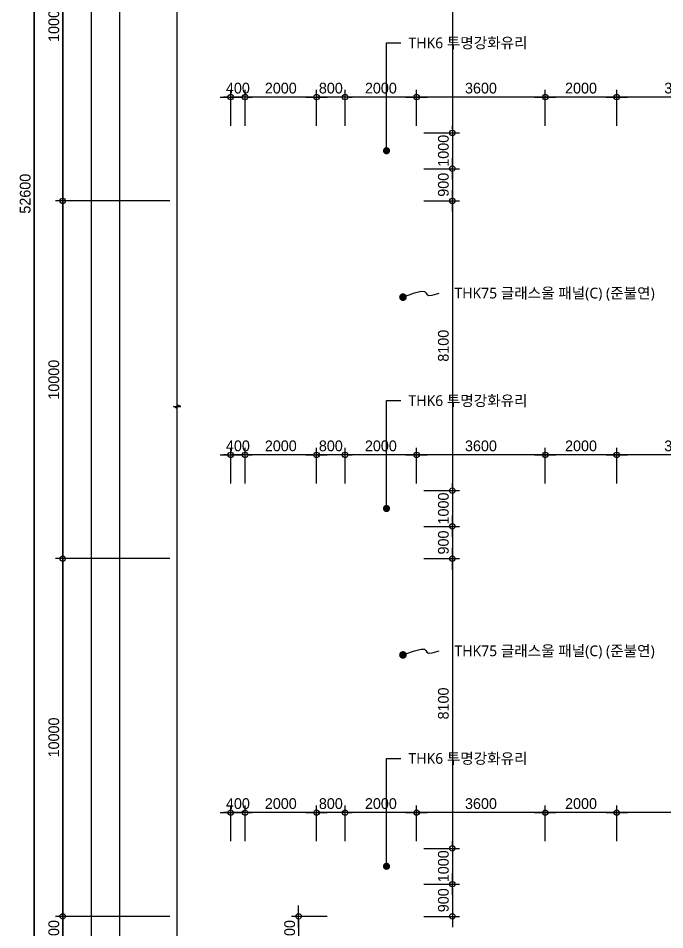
# Model space of a CAD drawing. Header units: millimetres. Extents: x 43197023 to 43466355, y 1341521 to 1420690.
# Drawn here: x 43280477 to 43298567, y 1370565 to 1396045 of the extents above; entities that cross this region are included whole.
import ezdxf
from ezdxf.enums import TextEntityAlignment as Align

# ---------------------------------------------------------------- set-up
doc = ezdxf.new("R2010")
doc.units = ezdxf.units.MM
doc.header["$LTSCALE"] = 1000
doc.header["$MEASUREMENT"] = 0
doc.header["$PDSIZE"] = -10
doc.layers.get('0').update_dxf_attribs({"linetype": 'CONTINUOUS'})
doc.layers.get('Defpoints').update_dxf_attribs({"color": 171, "linetype": 'CONTINUOUS'})
for name, color, linetype in [('LED', 7, 'CONTINUOUS'), ('NDIM', 7, 'CONTINUOUS'), ('SYM', 7, 'CONTINUOUS'), ('TEXT(MIN)', 7, 'CONTINUOUS')]:
    doc.layers.add(name, color=color, linetype=linetype)
doc.styles.add('CGS', font='cgse', dxfattribs={"bigfont": 'cgs'})
doc.styles.add('나눔바른고딕', font='NanumBarunGothic.ttf')
doc.dimstyles.new('NDIM 1200', dxfattribs={"dimscale": 500, "dimtxt": 3, "dimasz": 1, "dimexe": 2, "dimexo": 2, "dimgap": 1, "dimtad": 1, "dimdec": 0, "dimdsep": 46, "dimtxsty": 'CGS', "dimblk": 'DOT0', "dimcen": 1, "dimdle": 8, "dimclrd": 2, "dimclre": 2, "dimclrt": 2, "dimadec": 0, "dimazin": 0, "dimtfac": 1, "dimtdec": 0, "dimtix": 1, "dimtmove": 2, "dimatfit": 3, "dimldrblk": 'DOT0', "dimfxl": 1, "dimtolj": 1, "dimtzin": 0, "dimlwd": -1, "dimlwe": -1, "dimarcsym": 0})

# ---------------------------------------------------------------- blocks, each defined once
blk = doc.blocks.new('DOT0')
blk.add_line((-3, 0), (3, 0))
at = {"color": 6}
blk.add_circle((0, 0), 0.75, dxfattribs=at)
blk = doc.blocks.new('*D37')
at = {"layer": 'Defpoints', "color": 0, "ltscale": 0.4, "transparency": 16777216}
for p in [(43284923, 1380940), (43281723, 1370940), (43284923, 1370940)]:
    blk.add_point(p, dxfattribs=at)
at = {"layer": 'NDIM', "ltscale": 0.4, "transparency": 16777216}
for p, q in [((43284723, 1380940), (43281523, 1380940)), ((43281723, 1380840), (43281723, 1371040)), ((43284723, 1370940), (43281523, 1370940))]:
    blk.add_line(p, q, dxfattribs=at)
at = {"layer": 'NDIM', "ltscale": 0.4, "transparency": 16777216, "xscale": 100, "yscale": 100, "zscale": 100}
for p, rotation in [((43281723, 1380940), 90), ((43281723, 1370940), 270)]:
    blk.add_blockref('DOT0', p, dxfattribs=dict(at, rotation=rotation))
at = {"layer": 'NDIM', "ltscale": 0.4, "transparency": 16777216, "insert": (43281473, 1375940), "char_height": 300, "attachment_point": 5, "rotation": 90, "style": 'CGS'}
blk.add_mtext('\\A1;10000', dxfattribs=at)
blk = doc.blocks.new('*D38')
at = {"layer": 'Defpoints', "color": 0, "ltscale": 0.4, "transparency": 16777216}
for p in [(43284923, 1390940), (43281723, 1380940), (43284923, 1380940)]:
    blk.add_point(p, dxfattribs=at)
at = {"layer": 'NDIM', "ltscale": 0.4, "transparency": 16777216}
for p, q in [((43284723, 1390940), (43281523, 1390940)), ((43281723, 1390840), (43281723, 1381040)), ((43284723, 1380940), (43281523, 1380940))]:
    blk.add_line(p, q, dxfattribs=at)
at = {"layer": 'NDIM', "ltscale": 0.4, "transparency": 16777216, "xscale": 100, "yscale": 100, "zscale": 100}
for p, rotation in [((43281723, 1390940), 90), ((43281723, 1380940), 270)]:
    blk.add_blockref('DOT0', p, dxfattribs=dict(at, rotation=rotation))
at = {"layer": 'NDIM', "ltscale": 0.4, "transparency": 16777216, "insert": (43281473, 1385940), "char_height": 300, "attachment_point": 5, "rotation": 90, "style": 'CGS'}
blk.add_mtext('\\A1;10000', dxfattribs=at)
blk = doc.blocks.new('*D39')
at = {"layer": 'Defpoints', "color": 0, "ltscale": 0.4, "transparency": 16777216}
for p in [(43284923, 1400940), (43281723, 1390940), (43284923, 1390940)]:
    blk.add_point(p, dxfattribs=at)
at = {"layer": 'NDIM', "ltscale": 0.4, "transparency": 16777216}
for p, q in [((43284723, 1400940), (43281523, 1400940)), ((43281723, 1400840), (43281723, 1391040)), ((43284723, 1390940), (43281523, 1390940))]:
    blk.add_line(p, q, dxfattribs=at)
at = {"layer": 'NDIM', "ltscale": 0.4, "transparency": 16777216, "xscale": 100, "yscale": 100, "zscale": 100}
for p, rotation in [((43281723, 1400940), 90), ((43281723, 1390940), 270)]:
    blk.add_blockref('DOT0', p, dxfattribs=dict(at, rotation=rotation))
at = {"layer": 'NDIM', "ltscale": 0.4, "transparency": 16777216, "insert": (43281473, 1395940), "char_height": 300, "attachment_point": 5, "rotation": 90, "style": 'CGS'}
blk.add_mtext('\\A1;10000', dxfattribs=at)
blk = doc.blocks.new('*D41')
at = {"layer": 'Defpoints', "color": 0, "ltscale": 0.4, "transparency": 16777216}
for p in [(43284923, 1370940), (43281723, 1369840), (43284923, 1369840)]:
    blk.add_point(p, dxfattribs=at)
at = {"layer": 'NDIM', "ltscale": 0.4, "transparency": 16777216}
for p, q in [((43284723, 1370940), (43281523, 1370940)), ((43281723, 1370840), (43281723, 1369940)), ((43284723, 1369840), (43281523, 1369840))]:
    blk.add_line(p, q, dxfattribs=at)
at = {"layer": 'NDIM', "ltscale": 0.4, "transparency": 16777216, "xscale": 100, "yscale": 100, "zscale": 100}
for p, rotation in [((43281723, 1370940), 90), ((43281723, 1369840), 270)]:
    blk.add_blockref('DOT0', p, dxfattribs=dict(at, rotation=rotation))
at = {"layer": 'NDIM', "ltscale": 0.4, "transparency": 16777216, "insert": (43281473, 1370390), "char_height": 300, "attachment_point": 5, "rotation": 90, "style": 'CGS'}
blk.add_mtext('\\A1;1100', dxfattribs=at)
blk = doc.blocks.new('*D43')
at = {"layer": 'Defpoints', "color": 0, "ltscale": 0.4, "transparency": 16777216}
for p in [(43284923, 1412440), (43280923, 1369840), (43284923, 1369840)]:
    blk.add_point(p, dxfattribs=at)
at = {"layer": 'NDIM', "ltscale": 0.4, "transparency": 16777216}
for p, q in [((43284723, 1412440), (43280723, 1412440)), ((43280923, 1412340), (43280923, 1369940)), ((43284723, 1369840), (43280723, 1369840))]:
    blk.add_line(p, q, dxfattribs=at)
at = {"layer": 'NDIM', "ltscale": 0.4, "transparency": 16777216, "xscale": 100, "yscale": 100, "zscale": 100}
for p, rotation in [((43280923, 1412440), 90), ((43280923, 1369840), 270)]:
    blk.add_blockref('DOT0', p, dxfattribs=dict(at, rotation=rotation))
at = {"layer": 'NDIM', "ltscale": 0.4, "transparency": 16777216, "insert": (43280673, 1391140), "char_height": 300, "attachment_point": 5, "rotation": 90, "style": 'CGS'}
blk.add_mtext('\\A1;52600', dxfattribs=at)
blk = doc.blocks.new('*D111')
at = {"layer": 'Defpoints', "color": 0, "ltscale": 0.4, "transparency": 16777216}
for p in [(43291623, 1382840), (43291623, 1381840), (43292623, 1381840)]:
    blk.add_point(p, dxfattribs=at)
at = {"layer": 'NDIM', "ltscale": 0.4, "transparency": 16777216}
for p, q in [((43291823, 1382840), (43292823, 1382840)), ((43292623, 1382940), (43292623, 1383040)), ((43292623, 1382840), (43292623, 1381840)), ((43291823, 1381840), (43292823, 1381840)), ((43292623, 1381740), (43292623, 1381640))]:
    blk.add_line(p, q, dxfattribs=at)
at = {"layer": 'NDIM', "ltscale": 0.4, "transparency": 16777216, "xscale": 100, "yscale": 100, "zscale": 100}
for p, rotation in [((43292623, 1382840), 270), ((43292623, 1381840), 90)]:
    blk.add_blockref('DOT0', p, dxfattribs=dict(at, rotation=rotation))
at = {"layer": 'NDIM', "ltscale": 0.4, "transparency": 16777216, "insert": (43292373, 1382340), "char_height": 300, "attachment_point": 5, "rotation": 90, "style": 'CGS'}
blk.add_mtext('\\A1;1000', dxfattribs=at)
blk = doc.blocks.new('*D112')
at = {"layer": 'Defpoints', "color": 0, "ltscale": 0.4, "transparency": 16777216}
for p in [(43291623, 1381840), (43291623, 1380940), (43292623, 1380940)]:
    blk.add_point(p, dxfattribs=at)
at = {"layer": 'NDIM', "ltscale": 0.4, "transparency": 16777216}
for p, q in [((43291823, 1381840), (43292823, 1381840)), ((43292623, 1381740), (43292623, 1381040)), ((43291823, 1380940), (43292823, 1380940))]:
    blk.add_line(p, q, dxfattribs=at)
at = {"layer": 'NDIM', "ltscale": 0.4, "transparency": 16777216, "xscale": 100, "yscale": 100, "zscale": 100}
for p, rotation in [((43292623, 1381840), 90), ((43292623, 1380940), 270)]:
    blk.add_blockref('DOT0', p, dxfattribs=dict(at, rotation=rotation))
at = {"layer": 'NDIM', "ltscale": 0.4, "transparency": 16777216, "insert": (43292373, 1381390), "char_height": 300, "attachment_point": 5, "rotation": 90, "style": 'CGS'}
blk.add_mtext('\\A1;900', dxfattribs=at)
blk = doc.blocks.new('*D113')
at = {"layer": 'Defpoints', "color": 0, "ltscale": 0.4, "transparency": 16777216}
for p in [(43291623, 1390940), (43291623, 1382840), (43292623, 1382840)]:
    blk.add_point(p, dxfattribs=at)
at = {"layer": 'NDIM', "ltscale": 0.4, "transparency": 16777216}
for p, q in [((43291823, 1390940), (43292823, 1390940)), ((43292623, 1390840), (43292623, 1382940)), ((43291823, 1382840), (43292823, 1382840))]:
    blk.add_line(p, q, dxfattribs=at)
at = {"layer": 'NDIM', "ltscale": 0.4, "transparency": 16777216, "xscale": 100, "yscale": 100, "zscale": 100}
for p, rotation in [((43292623, 1390940), 90), ((43292623, 1382840), 270)]:
    blk.add_blockref('DOT0', p, dxfattribs=dict(at, rotation=rotation))
at = {"layer": 'NDIM', "ltscale": 0.4, "transparency": 16777216, "insert": (43292373, 1386890), "char_height": 300, "attachment_point": 5, "rotation": 90, "style": 'CGS'}
blk.add_mtext('\\A1;8100', dxfattribs=at)
blk = doc.blocks.new('*D114')
at = {"layer": 'Defpoints', "color": 0, "ltscale": 0.4, "transparency": 16777216}
for p in [(43291623, 1392840), (43291623, 1391840), (43292623, 1391840)]:
    blk.add_point(p, dxfattribs=at)
at = {"layer": 'NDIM', "ltscale": 0.4, "transparency": 16777216}
for p, q in [((43292623, 1392940), (43292623, 1393040)), ((43291823, 1392840), (43292823, 1392840)), ((43292623, 1392840), (43292623, 1391840)), ((43291823, 1391840), (43292823, 1391840)), ((43292623, 1391740), (43292623, 1391640))]:
    blk.add_line(p, q, dxfattribs=at)
at = {"layer": 'NDIM', "ltscale": 0.4, "transparency": 16777216, "xscale": 100, "yscale": 100, "zscale": 100}
for p, rotation in [((43292623, 1392840), 270), ((43292623, 1391840), 90)]:
    blk.add_blockref('DOT0', p, dxfattribs=dict(at, rotation=rotation))
at = {"layer": 'NDIM', "ltscale": 0.4, "transparency": 16777216, "insert": (43292373, 1392340), "char_height": 300, "attachment_point": 5, "rotation": 90, "style": 'CGS'}
blk.add_mtext('\\A1;1000', dxfattribs=at)
blk = doc.blocks.new('*D115')
at = {"layer": 'Defpoints', "color": 0, "ltscale": 0.4, "transparency": 16777216}
for p in [(43291623, 1391840), (43291623, 1390940), (43292623, 1390940)]:
    blk.add_point(p, dxfattribs=at)
at = {"layer": 'NDIM', "ltscale": 0.4, "transparency": 16777216}
for p, q in [((43291823, 1391840), (43292823, 1391840)), ((43292623, 1391740), (43292623, 1391040)), ((43291823, 1390940), (43292823, 1390940))]:
    blk.add_line(p, q, dxfattribs=at)
at = {"layer": 'NDIM', "ltscale": 0.4, "transparency": 16777216, "xscale": 100, "yscale": 100, "zscale": 100}
for p, rotation in [((43292623, 1391840), 90), ((43292623, 1390940), 270)]:
    blk.add_blockref('DOT0', p, dxfattribs=dict(at, rotation=rotation))
at = {"layer": 'NDIM', "ltscale": 0.4, "transparency": 16777216, "insert": (43292373, 1391390), "char_height": 300, "attachment_point": 5, "rotation": 90, "style": 'CGS'}
blk.add_mtext('\\A1;900', dxfattribs=at)
blk = doc.blocks.new('*D116')
at = {"layer": 'Defpoints', "color": 0, "ltscale": 0.4, "transparency": 16777216}
for p in [(43291623, 1400940), (43291623, 1392840), (43292623, 1392840)]:
    blk.add_point(p, dxfattribs=at)
at = {"layer": 'NDIM', "ltscale": 0.4, "transparency": 16777216}
for p, q in [((43291823, 1400940), (43292823, 1400940)), ((43292623, 1400840), (43292623, 1392940)), ((43291823, 1392840), (43292823, 1392840))]:
    blk.add_line(p, q, dxfattribs=at)
at = {"layer": 'NDIM', "ltscale": 0.4, "transparency": 16777216, "xscale": 100, "yscale": 100, "zscale": 100}
for p, rotation in [((43292623, 1400940), 90), ((43292623, 1392840), 270)]:
    blk.add_blockref('DOT0', p, dxfattribs=dict(at, rotation=rotation))
at = {"layer": 'NDIM', "ltscale": 0.4, "transparency": 16777216, "insert": (43292373, 1396890), "char_height": 300, "attachment_point": 5, "rotation": 90, "style": 'CGS'}
blk.add_mtext('\\A1;8100', dxfattribs=at)
blk = doc.blocks.new('*D127')
at = {"layer": 'Defpoints', "color": 0, "ltscale": 0.4, "transparency": 16777216}
for p in [(43291623, 1372840), (43291623, 1371840), (43292623, 1371840)]:
    blk.add_point(p, dxfattribs=at)
at = {"layer": 'NDIM', "ltscale": 0.4, "transparency": 16777216}
for p, q in [((43292623, 1372940), (43292623, 1373040)), ((43291823, 1372840), (43292823, 1372840)), ((43292623, 1372840), (43292623, 1371840)), ((43291823, 1371840), (43292823, 1371840)), ((43292623, 1371740), (43292623, 1371640))]:
    blk.add_line(p, q, dxfattribs=at)
at = {"layer": 'NDIM', "ltscale": 0.4, "transparency": 16777216, "xscale": 100, "yscale": 100, "zscale": 100}
for p, rotation in [((43292623, 1372840), 270), ((43292623, 1371840), 90)]:
    blk.add_blockref('DOT0', p, dxfattribs=dict(at, rotation=rotation))
at = {"layer": 'NDIM', "ltscale": 0.4, "transparency": 16777216, "insert": (43292373, 1372340), "char_height": 300, "attachment_point": 5, "rotation": 90, "style": 'CGS'}
blk.add_mtext('\\A1;1000', dxfattribs=at)
blk = doc.blocks.new('*D128')
at = {"layer": 'Defpoints', "color": 0, "ltscale": 0.4, "transparency": 16777216}
for p in [(43291623, 1371840), (43291623, 1370940), (43292623, 1370940)]:
    blk.add_point(p, dxfattribs=at)
at = {"layer": 'NDIM', "ltscale": 0.4, "transparency": 16777216}
for p, q in [((43291823, 1371840), (43292823, 1371840)), ((43292623, 1371740), (43292623, 1371040)), ((43291823, 1370940), (43292823, 1370940))]:
    blk.add_line(p, q, dxfattribs=at)
at = {"layer": 'NDIM', "ltscale": 0.4, "transparency": 16777216, "xscale": 100, "yscale": 100, "zscale": 100}
for p, rotation in [((43292623, 1371840), 90), ((43292623, 1370940), 270)]:
    blk.add_blockref('DOT0', p, dxfattribs=dict(at, rotation=rotation))
at = {"layer": 'NDIM', "ltscale": 0.4, "transparency": 16777216, "insert": (43292373, 1371390), "char_height": 300, "attachment_point": 5, "rotation": 90, "style": 'CGS'}
blk.add_mtext('\\A1;900', dxfattribs=at)
blk = doc.blocks.new('*D129')
at = {"layer": 'Defpoints', "color": 0, "ltscale": 0.4, "transparency": 16777216}
for p in [(43291623, 1380940), (43291623, 1372840), (43292623, 1372840)]:
    blk.add_point(p, dxfattribs=at)
at = {"layer": 'NDIM', "ltscale": 0.4, "transparency": 16777216}
for p, q in [((43291823, 1380940), (43292823, 1380940)), ((43292623, 1380840), (43292623, 1372940)), ((43291823, 1372840), (43292823, 1372840))]:
    blk.add_line(p, q, dxfattribs=at)
at = {"layer": 'NDIM', "ltscale": 0.4, "transparency": 16777216, "xscale": 100, "yscale": 100, "zscale": 100}
for p, rotation in [((43292623, 1380940), 90), ((43292623, 1372840), 270)]:
    blk.add_blockref('DOT0', p, dxfattribs=dict(at, rotation=rotation))
at = {"layer": 'NDIM', "ltscale": 0.4, "transparency": 16777216, "insert": (43292373, 1376890), "char_height": 300, "attachment_point": 5, "rotation": 90, "style": 'CGS'}
blk.add_mtext('\\A1;8100', dxfattribs=at)
blk = doc.blocks.new('*D130')
at = {"layer": 'Defpoints', "color": 0, "ltscale": 0.4, "transparency": 16777216}
for p in [(43289323, 1370940), (43288323, 1369840), (43289323, 1369840)]:
    blk.add_point(p, dxfattribs=at)
at = {"layer": 'NDIM', "ltscale": 0.4, "transparency": 16777216}
for p, q in [((43289123, 1370940), (43288123, 1370940)), ((43288323, 1370840), (43288323, 1369940)), ((43289123, 1369840), (43288123, 1369840))]:
    blk.add_line(p, q, dxfattribs=at)
at = {"layer": 'NDIM', "ltscale": 0.4, "transparency": 16777216, "xscale": 100, "yscale": 100, "zscale": 100}
for p, rotation in [((43288323, 1370940), 90), ((43288323, 1369840), 270)]:
    blk.add_blockref('DOT0', p, dxfattribs=dict(at, rotation=rotation))
at = {"layer": 'NDIM', "ltscale": 0.4, "transparency": 16777216, "insert": (43288073, 1370390), "char_height": 300, "attachment_point": 5, "rotation": 90, "style": 'CGS'}
blk.add_mtext('\\A1;1100', dxfattribs=at)
blk = doc.blocks.new('*D131')
at = {"layer": 'Defpoints', "color": 0, "ltscale": 0.4, "transparency": 16777216}
for p in [(43286423, 1383840), (43286423, 1382840), (43286823, 1382840)]:
    blk.add_point(p, dxfattribs=at)
at = {"layer": 'NDIM', "ltscale": 0.4, "transparency": 16777216}
for p, q in [((43286323, 1383840), (43286223, 1383840)), ((43286423, 1383040), (43286423, 1384040)), ((43286823, 1383840), (43286423, 1383840)), ((43286823, 1383040), (43286823, 1384040)), ((43286923, 1383840), (43287023, 1383840))]:
    blk.add_line(p, q, dxfattribs=at)
at = {"layer": 'NDIM', "ltscale": 0.4, "transparency": 16777216, "xscale": 100, "yscale": 100, "zscale": 100}
blk.add_blockref('DOT0', (43286423, 1383840), dxfattribs=at)
at = {"layer": 'NDIM', "ltscale": 0.4, "transparency": 16777216, "xscale": 100, "yscale": 100, "zscale": 100, "rotation": 180}
blk.add_blockref('DOT0', (43286823, 1383840), dxfattribs=at)
at = {"layer": 'NDIM', "ltscale": 0.4, "transparency": 16777216, "insert": (43286623, 1384090), "char_height": 300, "attachment_point": 5, "style": 'CGS'}
blk.add_mtext('\\A1;400', dxfattribs=at)
blk = doc.blocks.new('*D132')
at = {"layer": 'Defpoints', "color": 0, "ltscale": 0.4, "transparency": 16777216}
for p in [(43289623, 1383840), (43289623, 1382840), (43291623, 1382840)]:
    blk.add_point(p, dxfattribs=at)
at = {"layer": 'NDIM', "ltscale": 0.4, "transparency": 16777216}
for p, q in [((43289623, 1383040), (43289623, 1384040)), ((43291523, 1383840), (43289723, 1383840)), ((43291623, 1383040), (43291623, 1384040))]:
    blk.add_line(p, q, dxfattribs=at)
at = {"layer": 'NDIM', "ltscale": 0.4, "transparency": 16777216, "xscale": 100, "yscale": 100, "zscale": 100, "rotation": 180}
blk.add_blockref('DOT0', (43289623, 1383840), dxfattribs=at)
at = {"layer": 'NDIM', "ltscale": 0.4, "transparency": 16777216, "xscale": 100, "yscale": 100, "zscale": 100}
blk.add_blockref('DOT0', (43291623, 1383840), dxfattribs=at)
at = {"layer": 'NDIM', "ltscale": 0.4, "transparency": 16777216, "insert": (43290623, 1384090), "char_height": 300, "attachment_point": 5, "style": 'CGS'}
blk.add_mtext('\\A1;2000', dxfattribs=at)
blk = doc.blocks.new('*D133')
at = {"layer": 'Defpoints', "color": 0, "ltscale": 0.4, "transparency": 16777216}
for p in [(43291623, 1383840), (43291623, 1382840), (43295223, 1382840)]:
    blk.add_point(p, dxfattribs=at)
at = {"layer": 'NDIM', "ltscale": 0.4, "transparency": 16777216}
for p, q in [((43291623, 1383040), (43291623, 1384040)), ((43295123, 1383840), (43291723, 1383840)), ((43295223, 1383040), (43295223, 1384040))]:
    blk.add_line(p, q, dxfattribs=at)
at = {"layer": 'NDIM', "ltscale": 0.4, "transparency": 16777216, "xscale": 100, "yscale": 100, "zscale": 100, "rotation": 180}
blk.add_blockref('DOT0', (43291623, 1383840), dxfattribs=at)
at = {"layer": 'NDIM', "ltscale": 0.4, "transparency": 16777216, "xscale": 100, "yscale": 100, "zscale": 100}
blk.add_blockref('DOT0', (43295223, 1383840), dxfattribs=at)
at = {"layer": 'NDIM', "ltscale": 0.4, "transparency": 16777216, "insert": (43293423, 1384090), "char_height": 300, "attachment_point": 5, "style": 'CGS'}
blk.add_mtext('\\A1;3600', dxfattribs=at)
blk = doc.blocks.new('*D134')
at = {"layer": 'Defpoints', "color": 0, "ltscale": 0.4, "transparency": 16777216}
for p in [(43295223, 1383840), (43295223, 1382840), (43297223, 1382840)]:
    blk.add_point(p, dxfattribs=at)
at = {"layer": 'NDIM', "ltscale": 0.4, "transparency": 16777216}
for p, q in [((43295223, 1383040), (43295223, 1384040)), ((43297123, 1383840), (43295323, 1383840)), ((43297223, 1383040), (43297223, 1384040))]:
    blk.add_line(p, q, dxfattribs=at)
at = {"layer": 'NDIM', "ltscale": 0.4, "transparency": 16777216, "xscale": 100, "yscale": 100, "zscale": 100, "rotation": 180}
blk.add_blockref('DOT0', (43295223, 1383840), dxfattribs=at)
at = {"layer": 'NDIM', "ltscale": 0.4, "transparency": 16777216, "xscale": 100, "yscale": 100, "zscale": 100}
blk.add_blockref('DOT0', (43297223, 1383840), dxfattribs=at)
at = {"layer": 'NDIM', "ltscale": 0.4, "transparency": 16777216, "insert": (43296223, 1384090), "char_height": 300, "attachment_point": 5, "style": 'CGS'}
blk.add_mtext('\\A1;2000', dxfattribs=at)
blk = doc.blocks.new('*D135')
at = {"layer": 'Defpoints', "color": 0, "ltscale": 0.4, "transparency": 16777216}
for p in [(43297223, 1383840), (43297223, 1382840), (43300773, 1382840)]:
    blk.add_point(p, dxfattribs=at)
at = {"layer": 'NDIM', "ltscale": 0.4, "transparency": 16777216}
for p, q in [((43297223, 1383040), (43297223, 1384040)), ((43300673, 1383840), (43297323, 1383840)), ((43300773, 1383040), (43300773, 1384040))]:
    blk.add_line(p, q, dxfattribs=at)
at = {"layer": 'NDIM', "ltscale": 0.4, "transparency": 16777216, "xscale": 100, "yscale": 100, "zscale": 100, "rotation": 180}
blk.add_blockref('DOT0', (43297223, 1383840), dxfattribs=at)
at = {"layer": 'NDIM', "ltscale": 0.4, "transparency": 16777216, "xscale": 100, "yscale": 100, "zscale": 100}
blk.add_blockref('DOT0', (43300773, 1383840), dxfattribs=at)
at = {"layer": 'NDIM', "ltscale": 0.4, "transparency": 16777216, "insert": (43298998, 1384090), "char_height": 300, "attachment_point": 5, "style": 'CGS'}
blk.add_mtext('\\A1;3550', dxfattribs=at)
blk = doc.blocks.new('*D138')
at = {"layer": 'Defpoints', "color": 0, "ltscale": 0.4, "transparency": 16777216}
for p in [(43286823, 1383840), (43286823, 1382840), (43288823, 1382840)]:
    blk.add_point(p, dxfattribs=at)
at = {"layer": 'NDIM', "ltscale": 0.4, "transparency": 16777216}
for p, q in [((43286823, 1383040), (43286823, 1384040)), ((43288723, 1383840), (43286923, 1383840)), ((43288823, 1383040), (43288823, 1384040))]:
    blk.add_line(p, q, dxfattribs=at)
at = {"layer": 'NDIM', "ltscale": 0.4, "transparency": 16777216, "xscale": 100, "yscale": 100, "zscale": 100, "rotation": 180}
blk.add_blockref('DOT0', (43286823, 1383840), dxfattribs=at)
at = {"layer": 'NDIM', "ltscale": 0.4, "transparency": 16777216, "xscale": 100, "yscale": 100, "zscale": 100}
blk.add_blockref('DOT0', (43288823, 1383840), dxfattribs=at)
at = {"layer": 'NDIM', "ltscale": 0.4, "transparency": 16777216, "insert": (43287823, 1384090), "char_height": 300, "attachment_point": 5, "style": 'CGS'}
blk.add_mtext('\\A1;2000', dxfattribs=at)
blk = doc.blocks.new('*D139')
at = {"layer": 'Defpoints', "color": 0, "ltscale": 0.4, "transparency": 16777216}
for p in [(43288823, 1383840), (43288823, 1382840), (43289623, 1382840)]:
    blk.add_point(p, dxfattribs=at)
at = {"layer": 'NDIM', "ltscale": 0.4, "transparency": 16777216}
for p, q in [((43288723, 1383840), (43288623, 1383840)), ((43288823, 1383040), (43288823, 1384040)), ((43289623, 1383840), (43288823, 1383840)), ((43289623, 1383040), (43289623, 1384040)), ((43289723, 1383840), (43289823, 1383840))]:
    blk.add_line(p, q, dxfattribs=at)
at = {"layer": 'NDIM', "ltscale": 0.4, "transparency": 16777216, "xscale": 100, "yscale": 100, "zscale": 100}
blk.add_blockref('DOT0', (43288823, 1383840), dxfattribs=at)
at = {"layer": 'NDIM', "ltscale": 0.4, "transparency": 16777216, "xscale": 100, "yscale": 100, "zscale": 100, "rotation": 180}
blk.add_blockref('DOT0', (43289623, 1383840), dxfattribs=at)
at = {"layer": 'NDIM', "ltscale": 0.4, "transparency": 16777216, "insert": (43289223, 1384090), "char_height": 300, "attachment_point": 5, "style": 'CGS'}
blk.add_mtext('\\A1;800', dxfattribs=at)
blk = doc.blocks.new('*D140')
at = {"layer": 'Defpoints', "color": 0, "ltscale": 0.4, "transparency": 16777216}
for p in [(43286423, 1373840), (43286423, 1372840), (43286823, 1372840)]:
    blk.add_point(p, dxfattribs=at)
at = {"layer": 'NDIM', "ltscale": 0.4, "transparency": 16777216}
for p, q in [((43286423, 1373040), (43286423, 1374040)), ((43286823, 1373040), (43286823, 1374040)), ((43286323, 1373840), (43286223, 1373840)), ((43286823, 1373840), (43286423, 1373840)), ((43286923, 1373840), (43287023, 1373840))]:
    blk.add_line(p, q, dxfattribs=at)
at = {"layer": 'NDIM', "ltscale": 0.4, "transparency": 16777216, "xscale": 100, "yscale": 100, "zscale": 100}
blk.add_blockref('DOT0', (43286423, 1373840), dxfattribs=at)
at = {"layer": 'NDIM', "ltscale": 0.4, "transparency": 16777216, "xscale": 100, "yscale": 100, "zscale": 100, "rotation": 180}
blk.add_blockref('DOT0', (43286823, 1373840), dxfattribs=at)
at = {"layer": 'NDIM', "ltscale": 0.4, "transparency": 16777216, "insert": (43286623, 1374090), "char_height": 300, "attachment_point": 5, "style": 'CGS'}
blk.add_mtext('\\A1;400', dxfattribs=at)
blk = doc.blocks.new('*D141')
at = {"layer": 'Defpoints', "color": 0, "ltscale": 0.4, "transparency": 16777216}
for p in [(43289623, 1373840), (43289623, 1372840), (43291623, 1372840)]:
    blk.add_point(p, dxfattribs=at)
at = {"layer": 'NDIM', "ltscale": 0.4, "transparency": 16777216}
for p, q in [((43289623, 1373040), (43289623, 1374040)), ((43291623, 1373040), (43291623, 1374040)), ((43291523, 1373840), (43289723, 1373840))]:
    blk.add_line(p, q, dxfattribs=at)
at = {"layer": 'NDIM', "ltscale": 0.4, "transparency": 16777216, "xscale": 100, "yscale": 100, "zscale": 100, "rotation": 180}
blk.add_blockref('DOT0', (43289623, 1373840), dxfattribs=at)
at = {"layer": 'NDIM', "ltscale": 0.4, "transparency": 16777216, "xscale": 100, "yscale": 100, "zscale": 100}
blk.add_blockref('DOT0', (43291623, 1373840), dxfattribs=at)
at = {"layer": 'NDIM', "ltscale": 0.4, "transparency": 16777216, "insert": (43290623, 1374090), "char_height": 300, "attachment_point": 5, "style": 'CGS'}
blk.add_mtext('\\A1;2000', dxfattribs=at)
blk = doc.blocks.new('*D142')
at = {"layer": 'Defpoints', "color": 0, "ltscale": 0.4, "transparency": 16777216}
for p in [(43291623, 1373840), (43291623, 1372840), (43295223, 1372840)]:
    blk.add_point(p, dxfattribs=at)
at = {"layer": 'NDIM', "ltscale": 0.4, "transparency": 16777216}
for p, q in [((43291623, 1373040), (43291623, 1374040)), ((43295223, 1373040), (43295223, 1374040)), ((43295123, 1373840), (43291723, 1373840))]:
    blk.add_line(p, q, dxfattribs=at)
at = {"layer": 'NDIM', "ltscale": 0.4, "transparency": 16777216, "xscale": 100, "yscale": 100, "zscale": 100, "rotation": 180}
blk.add_blockref('DOT0', (43291623, 1373840), dxfattribs=at)
at = {"layer": 'NDIM', "ltscale": 0.4, "transparency": 16777216, "xscale": 100, "yscale": 100, "zscale": 100}
blk.add_blockref('DOT0', (43295223, 1373840), dxfattribs=at)
at = {"layer": 'NDIM', "ltscale": 0.4, "transparency": 16777216, "insert": (43293423, 1374090), "char_height": 300, "attachment_point": 5, "style": 'CGS'}
blk.add_mtext('\\A1;3600', dxfattribs=at)
blk = doc.blocks.new('*D143')
at = {"layer": 'Defpoints', "color": 0, "ltscale": 0.4, "transparency": 16777216}
for p in [(43295223, 1373840), (43295223, 1372840), (43297223, 1372840)]:
    blk.add_point(p, dxfattribs=at)
at = {"layer": 'NDIM', "ltscale": 0.4, "transparency": 16777216}
for p, q in [((43295223, 1373040), (43295223, 1374040)), ((43297223, 1373040), (43297223, 1374040)), ((43297123, 1373840), (43295323, 1373840))]:
    blk.add_line(p, q, dxfattribs=at)
at = {"layer": 'NDIM', "ltscale": 0.4, "transparency": 16777216, "xscale": 100, "yscale": 100, "zscale": 100, "rotation": 180}
blk.add_blockref('DOT0', (43295223, 1373840), dxfattribs=at)
at = {"layer": 'NDIM', "ltscale": 0.4, "transparency": 16777216, "xscale": 100, "yscale": 100, "zscale": 100}
blk.add_blockref('DOT0', (43297223, 1373840), dxfattribs=at)
at = {"layer": 'NDIM', "ltscale": 0.4, "transparency": 16777216, "insert": (43296223, 1374090), "char_height": 300, "attachment_point": 5, "style": 'CGS'}
blk.add_mtext('\\A1;2000', dxfattribs=at)
blk = doc.blocks.new('*D144')
at = {"layer": 'Defpoints', "color": 0, "ltscale": 0.4, "transparency": 16777216}
for p in [(43297223, 1373840), (43297223, 1372840), (43302923, 1372840)]:
    blk.add_point(p, dxfattribs=at)
at = {"layer": 'NDIM', "ltscale": 0.4, "transparency": 16777216}
for p, q in [((43297223, 1373040), (43297223, 1374040)), ((43302923, 1373040), (43302923, 1374040)), ((43302823, 1373840), (43297323, 1373840))]:
    blk.add_line(p, q, dxfattribs=at)
at = {"layer": 'NDIM', "ltscale": 0.4, "transparency": 16777216, "xscale": 100, "yscale": 100, "zscale": 100, "rotation": 180}
blk.add_blockref('DOT0', (43297223, 1373840), dxfattribs=at)
at = {"layer": 'NDIM', "ltscale": 0.4, "transparency": 16777216, "xscale": 100, "yscale": 100, "zscale": 100}
blk.add_blockref('DOT0', (43302923, 1373840), dxfattribs=at)
at = {"layer": 'NDIM', "ltscale": 0.4, "transparency": 16777216, "insert": (43300073, 1374090), "char_height": 300, "attachment_point": 5, "style": 'CGS'}
blk.add_mtext('\\A1;5700', dxfattribs=at)
blk = doc.blocks.new('*D145')
at = {"layer": 'Defpoints', "color": 0, "ltscale": 0.4, "transparency": 16777216}
for p in [(43286823, 1373840), (43286823, 1372840), (43288823, 1372840)]:
    blk.add_point(p, dxfattribs=at)
at = {"layer": 'NDIM', "ltscale": 0.4, "transparency": 16777216}
for p, q in [((43286823, 1373040), (43286823, 1374040)), ((43288823, 1373040), (43288823, 1374040)), ((43288723, 1373840), (43286923, 1373840))]:
    blk.add_line(p, q, dxfattribs=at)
at = {"layer": 'NDIM', "ltscale": 0.4, "transparency": 16777216, "xscale": 100, "yscale": 100, "zscale": 100, "rotation": 180}
blk.add_blockref('DOT0', (43286823, 1373840), dxfattribs=at)
at = {"layer": 'NDIM', "ltscale": 0.4, "transparency": 16777216, "xscale": 100, "yscale": 100, "zscale": 100}
blk.add_blockref('DOT0', (43288823, 1373840), dxfattribs=at)
at = {"layer": 'NDIM', "ltscale": 0.4, "transparency": 16777216, "insert": (43287823, 1374090), "char_height": 300, "attachment_point": 5, "style": 'CGS'}
blk.add_mtext('\\A1;2000', dxfattribs=at)
blk = doc.blocks.new('*D146')
at = {"layer": 'Defpoints', "color": 0, "ltscale": 0.4, "transparency": 16777216}
for p in [(43288823, 1373840), (43288823, 1372840), (43289623, 1372840)]:
    blk.add_point(p, dxfattribs=at)
at = {"layer": 'NDIM', "ltscale": 0.4, "transparency": 16777216}
for p, q in [((43288823, 1373040), (43288823, 1374040)), ((43289623, 1373040), (43289623, 1374040)), ((43288723, 1373840), (43288623, 1373840)), ((43289623, 1373840), (43288823, 1373840)), ((43289723, 1373840), (43289823, 1373840))]:
    blk.add_line(p, q, dxfattribs=at)
at = {"layer": 'NDIM', "ltscale": 0.4, "transparency": 16777216, "xscale": 100, "yscale": 100, "zscale": 100}
blk.add_blockref('DOT0', (43288823, 1373840), dxfattribs=at)
at = {"layer": 'NDIM', "ltscale": 0.4, "transparency": 16777216, "xscale": 100, "yscale": 100, "zscale": 100, "rotation": 180}
blk.add_blockref('DOT0', (43289623, 1373840), dxfattribs=at)
at = {"layer": 'NDIM', "ltscale": 0.4, "transparency": 16777216, "insert": (43289223, 1374090), "char_height": 300, "attachment_point": 5, "style": 'CGS'}
blk.add_mtext('\\A1;800', dxfattribs=at)
blk = doc.blocks.new('*D315')
at = {"layer": 'Defpoints', "color": 0, "ltscale": 0.4, "transparency": 16777216}
for p in [(43286423, 1393840), (43286423, 1392840), (43286823, 1392840)]:
    blk.add_point(p, dxfattribs=at)
at = {"layer": 'NDIM', "ltscale": 0.4, "transparency": 16777216}
for p, q in [((43286423, 1393040), (43286423, 1394040)), ((43286823, 1393040), (43286823, 1394040)), ((43286323, 1393840), (43286223, 1393840)), ((43286823, 1393840), (43286423, 1393840)), ((43286923, 1393840), (43287023, 1393840))]:
    blk.add_line(p, q, dxfattribs=at)
at = {"layer": 'NDIM', "ltscale": 0.4, "transparency": 16777216, "xscale": 100, "yscale": 100, "zscale": 100}
blk.add_blockref('DOT0', (43286423, 1393840), dxfattribs=at)
at = {"layer": 'NDIM', "ltscale": 0.4, "transparency": 16777216, "xscale": 100, "yscale": 100, "zscale": 100, "rotation": 180}
blk.add_blockref('DOT0', (43286823, 1393840), dxfattribs=at)
at = {"layer": 'NDIM', "ltscale": 0.4, "transparency": 16777216, "insert": (43286623, 1394090), "char_height": 300, "attachment_point": 5, "style": 'CGS'}
blk.add_mtext('\\A1;400', dxfattribs=at)
blk = doc.blocks.new('*D316')
at = {"layer": 'Defpoints', "color": 0, "ltscale": 0.4, "transparency": 16777216}
for p in [(43289623, 1393840), (43289623, 1392840), (43291623, 1392840)]:
    blk.add_point(p, dxfattribs=at)
at = {"layer": 'NDIM', "ltscale": 0.4, "transparency": 16777216}
for p, q in [((43289623, 1393040), (43289623, 1394040)), ((43291623, 1393040), (43291623, 1394040)), ((43291523, 1393840), (43289723, 1393840))]:
    blk.add_line(p, q, dxfattribs=at)
at = {"layer": 'NDIM', "ltscale": 0.4, "transparency": 16777216, "xscale": 100, "yscale": 100, "zscale": 100, "rotation": 180}
blk.add_blockref('DOT0', (43289623, 1393840), dxfattribs=at)
at = {"layer": 'NDIM', "ltscale": 0.4, "transparency": 16777216, "xscale": 100, "yscale": 100, "zscale": 100}
blk.add_blockref('DOT0', (43291623, 1393840), dxfattribs=at)
at = {"layer": 'NDIM', "ltscale": 0.4, "transparency": 16777216, "insert": (43290623, 1394090), "char_height": 300, "attachment_point": 5, "style": 'CGS'}
blk.add_mtext('\\A1;2000', dxfattribs=at)
blk = doc.blocks.new('*D317')
at = {"layer": 'Defpoints', "color": 0, "ltscale": 0.4, "transparency": 16777216}
for p in [(43291623, 1393840), (43291623, 1392840), (43295223, 1392840)]:
    blk.add_point(p, dxfattribs=at)
at = {"layer": 'NDIM', "ltscale": 0.4, "transparency": 16777216}
for p, q in [((43291623, 1393040), (43291623, 1394040)), ((43295223, 1393040), (43295223, 1394040)), ((43295123, 1393840), (43291723, 1393840))]:
    blk.add_line(p, q, dxfattribs=at)
at = {"layer": 'NDIM', "ltscale": 0.4, "transparency": 16777216, "xscale": 100, "yscale": 100, "zscale": 100, "rotation": 180}
blk.add_blockref('DOT0', (43291623, 1393840), dxfattribs=at)
at = {"layer": 'NDIM', "ltscale": 0.4, "transparency": 16777216, "xscale": 100, "yscale": 100, "zscale": 100}
blk.add_blockref('DOT0', (43295223, 1393840), dxfattribs=at)
at = {"layer": 'NDIM', "ltscale": 0.4, "transparency": 16777216, "insert": (43293423, 1394090), "char_height": 300, "attachment_point": 5, "style": 'CGS'}
blk.add_mtext('\\A1;3600', dxfattribs=at)
blk = doc.blocks.new('*D318')
at = {"layer": 'Defpoints', "color": 0, "ltscale": 0.4, "transparency": 16777216}
for p in [(43295223, 1393840), (43295223, 1392840), (43297223, 1392840)]:
    blk.add_point(p, dxfattribs=at)
at = {"layer": 'NDIM', "ltscale": 0.4, "transparency": 16777216}
for p, q in [((43295223, 1393040), (43295223, 1394040)), ((43297223, 1393040), (43297223, 1394040)), ((43297123, 1393840), (43295323, 1393840))]:
    blk.add_line(p, q, dxfattribs=at)
at = {"layer": 'NDIM', "ltscale": 0.4, "transparency": 16777216, "xscale": 100, "yscale": 100, "zscale": 100, "rotation": 180}
blk.add_blockref('DOT0', (43295223, 1393840), dxfattribs=at)
at = {"layer": 'NDIM', "ltscale": 0.4, "transparency": 16777216, "xscale": 100, "yscale": 100, "zscale": 100}
blk.add_blockref('DOT0', (43297223, 1393840), dxfattribs=at)
at = {"layer": 'NDIM', "ltscale": 0.4, "transparency": 16777216, "insert": (43296223, 1394090), "char_height": 300, "attachment_point": 5, "style": 'CGS'}
blk.add_mtext('\\A1;2000', dxfattribs=at)
blk = doc.blocks.new('*D319')
at = {"layer": 'Defpoints', "color": 0, "ltscale": 0.4, "transparency": 16777216}
for p in [(43297223, 1393840), (43297223, 1392840), (43300773, 1392840)]:
    blk.add_point(p, dxfattribs=at)
at = {"layer": 'NDIM', "ltscale": 0.4, "transparency": 16777216}
for p, q in [((43297223, 1393040), (43297223, 1394040)), ((43300773, 1393040), (43300773, 1394040)), ((43300673, 1393840), (43297323, 1393840))]:
    blk.add_line(p, q, dxfattribs=at)
at = {"layer": 'NDIM', "ltscale": 0.4, "transparency": 16777216, "xscale": 100, "yscale": 100, "zscale": 100, "rotation": 180}
blk.add_blockref('DOT0', (43297223, 1393840), dxfattribs=at)
at = {"layer": 'NDIM', "ltscale": 0.4, "transparency": 16777216, "xscale": 100, "yscale": 100, "zscale": 100}
blk.add_blockref('DOT0', (43300773, 1393840), dxfattribs=at)
at = {"layer": 'NDIM', "ltscale": 0.4, "transparency": 16777216, "insert": (43298998, 1394090), "char_height": 300, "attachment_point": 5, "style": 'CGS'}
blk.add_mtext('\\A1;3550', dxfattribs=at)
blk = doc.blocks.new('*D322')
at = {"layer": 'Defpoints', "color": 0, "ltscale": 0.4, "transparency": 16777216}
for p in [(43286823, 1393840), (43286823, 1392840), (43288823, 1392840)]:
    blk.add_point(p, dxfattribs=at)
at = {"layer": 'NDIM', "ltscale": 0.4, "transparency": 16777216}
for p, q in [((43286823, 1393040), (43286823, 1394040)), ((43288823, 1393040), (43288823, 1394040)), ((43288723, 1393840), (43286923, 1393840))]:
    blk.add_line(p, q, dxfattribs=at)
at = {"layer": 'NDIM', "ltscale": 0.4, "transparency": 16777216, "xscale": 100, "yscale": 100, "zscale": 100, "rotation": 180}
blk.add_blockref('DOT0', (43286823, 1393840), dxfattribs=at)
at = {"layer": 'NDIM', "ltscale": 0.4, "transparency": 16777216, "xscale": 100, "yscale": 100, "zscale": 100}
blk.add_blockref('DOT0', (43288823, 1393840), dxfattribs=at)
at = {"layer": 'NDIM', "ltscale": 0.4, "transparency": 16777216, "insert": (43287823, 1394090), "char_height": 300, "attachment_point": 5, "style": 'CGS'}
blk.add_mtext('\\A1;2000', dxfattribs=at)
blk = doc.blocks.new('*D323')
at = {"layer": 'Defpoints', "color": 0, "ltscale": 0.4, "transparency": 16777216}
for p in [(43288823, 1393840), (43288823, 1392840), (43289623, 1392840)]:
    blk.add_point(p, dxfattribs=at)
at = {"layer": 'NDIM', "ltscale": 0.4, "transparency": 16777216}
for p, q in [((43288823, 1393040), (43288823, 1394040)), ((43289623, 1393040), (43289623, 1394040)), ((43288723, 1393840), (43288623, 1393840)), ((43289623, 1393840), (43288823, 1393840)), ((43289723, 1393840), (43289823, 1393840))]:
    blk.add_line(p, q, dxfattribs=at)
at = {"layer": 'NDIM', "ltscale": 0.4, "transparency": 16777216, "xscale": 100, "yscale": 100, "zscale": 100}
blk.add_blockref('DOT0', (43288823, 1393840), dxfattribs=at)
at = {"layer": 'NDIM', "ltscale": 0.4, "transparency": 16777216, "xscale": 100, "yscale": 100, "zscale": 100, "rotation": 180}
blk.add_blockref('DOT0', (43289623, 1393840), dxfattribs=at)
at = {"layer": 'NDIM', "ltscale": 0.4, "transparency": 16777216, "insert": (43289223, 1394090), "char_height": 300, "attachment_point": 5, "style": 'CGS'}
blk.add_mtext('\\A1;800', dxfattribs=at)

msp = doc.modelspace()

# ---------------------------------------------------------------- hatches: boundary and pattern name
at = {"layer": 'LED'}
h = msp.add_hatch(color=256, dxfattribs=at)
h.dxf.hatch_style = 1
edge = h.paths.add_edge_path()
edge.add_arc((43291241.2, 1388248.5), 108, 180, 540, ccw=False)
h = msp.add_hatch(color=256, dxfattribs=at)
h.dxf.hatch_style = 1
edge = h.paths.add_edge_path()
edge.add_arc((43291241.2, 1378248.5), 108, 180, 540, ccw=False)

# ---------------------------------------------------------------- linework, layer by layer
at = {"ltscale": 10000}
for points in [[(43291241.2, 1388248.5), (43291561.1, 1388366.6), (43291749.5, 1388412.3), (43291844.7, 1388407.1), (43291884.7, 1388372.3), (43291907.7, 1388329.1), (43291951.7, 1388298.9), (43292054.8, 1388302.9), (43292255.2, 1388362.5)], [(43291241.2, 1378248.5), (43291561.1, 1378366.6), (43291749.5, 1378412.3), (43291844.7, 1378407.1), (43291884.7, 1378372.3), (43291907.7, 1378329.1), (43291951.7, 1378298.9), (43292054.8, 1378302.9), (43292255.2, 1378362.5)]]:
    msp.add_lwpolyline(points, dxfattribs=at)
at = {"layer": 'Defpoints', "ltscale": 10000}
for points in [[(43280923.4, 1419090.2), (43308423.4, 1419090.2), (43308423.4, 1349690.2), (43280923.4, 1349690.2)], [(43281723.4, 1418290.2), (43307623.4, 1418290.2), (43307623.4, 1350490.2), (43281723.4, 1350490.2)], [(43282523.4, 1417490.2), (43306823.4, 1417490.2), (43306823.4, 1351290.2), (43282523.4, 1351290.2)], [(43283323.4, 1416690.2), (43306023.4, 1416690.2), (43306023.4, 1352090.2), (43283323.4, 1352090.2)], [(43284923.4, 1415090.2), (43304423.4, 1415090.2), (43304423.4, 1353690.2), (43284923.4, 1353690.2)]]:
    msp.add_lwpolyline(points, close=True, dxfattribs=at)
at = {"layer": 'SYM', "color": 8}
msp.add_lwpolyline([(43284923.4, 1353590.2), (43284923.5, 1385140.2), (43284823.4, 1385190.2), (43285023.4, 1385190.2), (43284923.4, 1385240.2), (43284923.4, 1415090.2)], dxfattribs=at)

# ---------------------------------------------------------------- texts
at = {"layer": 'TEXT(MIN)', "style": '나눔바른고딕'}
for s, p in [('THK6 투명강화유리', (43294727.4, 1395355.5)), ('THK75 글래스울 패널(C) (준불연)', (43298285.8, 1388362.5)), ('THK6 투명강화유리', (43294727.4, 1385355.5)), ('THK75 글래스울 패널(C) (준불연)', (43298285.8, 1378362.5)), ('THK6 투명강화유리', (43294727.4, 1375355.5))]:
    msp.add_text(s, height=300, dxfattribs=at).set_placement(p, align=Align.MIDDLE_RIGHT)

# ---------------------------------------------------------------- dimensions: what is measured, and where the dimension line sits
at = {"layer": 'NDIM', "ltscale": 0.4}
dim = msp.add_linear_dim(base=(43280923.4, 1369840.2), p1=(43284923.4, 1412440.2), p2=(43284923.4, 1369840.2), angle=270, text='52600', dimstyle='NDIM 1200', override={"dimscale": 100, "dimclrd": 256, "dimclre": 256, "dimclrt": 256}, dxfattribs=at)
dim.commit()
dim.dimension.update_dxf_attribs({"geometry": '*D43', "text_midpoint": (43280673.4, 1391140.2)})
for base, p1, p2, angle, picture, middle in [((43281723.4, 1390940.2), (43284923.4, 1400940.2), (43284923.4, 1390940.2), 270, '*D39', (43281473.4, 1395940.2)), ((43292623.4, 1392840.2), (43291623.4, 1400940.2), (43291623.4, 1392840.2), 270, '*D116', (43292373.4, 1396890.2)), ((43286423.4, 1393840.2), (43286823.4, 1392840.2), (43286423.4, 1392840.2), 180, '*D315', (43286623.4, 1394090.2)), ((43286823.4, 1393840.2), (43288823.4, 1392840.2), (43286823.4, 1392840.2), 180, '*D322', (43287823.4, 1394090.2)), ((43288823.4, 1393840.2), (43289623.4, 1392840.2), (43288823.4, 1392840.2), 180, '*D323', (43289223.4, 1394090.2)), ((43289623.4, 1393840.2), (43291623.4, 1392840.2), (43289623.4, 1392840.2), 180, '*D316', (43290623.4, 1394090.2)), ((43291623.4, 1393840.2), (43295223.4, 1392840.2), (43291623.4, 1392840.2), 180, '*D317', (43293423.4, 1394090.2)), ((43295223.4, 1393840.2), (43297223.4, 1392840.2), (43295223.4, 1392840.2), 180, '*D318', (43296223.4, 1394090.2)), ((43297223.4, 1393840.2), (43300773.4, 1392840.2), (43297223.4, 1392840.2), 180, '*D319', (43298998.4, 1394090.2)), ((43292623.4, 1391840.2), (43291623.4, 1392840.2), (43291623.4, 1391840.2), 270, '*D114', (43292373.4, 1392340.2)), ((43292623.4, 1390940.2), (43291623.4, 1391840.2), (43291623.4, 1390940.2), 270, '*D115', (43292373.4, 1391390.2)), ((43281723.4, 1380940.2), (43284923.4, 1390940.2), (43284923.4, 1380940.2), 270, '*D38', (43281473.4, 1385940.2)), ((43292623.4, 1382840.2), (43291623.4, 1390940.2), (43291623.4, 1382840.2), 270, '*D113', (43292373.4, 1386890.2)), ((43286423.4, 1383840.2), (43286823.4, 1382840.2), (43286423.4, 1382840.2), 180, '*D131', (43286623.4, 1384090.2)), ((43286823.4, 1383840.2), (43288823.4, 1382840.2), (43286823.4, 1382840.2), 180, '*D138', (43287823.4, 1384090.2)), ((43288823.4, 1383840.2), (43289623.4, 1382840.2), (43288823.4, 1382840.2), 180, '*D139', (43289223.4, 1384090.2)), ((43289623.4, 1383840.2), (43291623.4, 1382840.2), (43289623.4, 1382840.2), 180, '*D132', (43290623.4, 1384090.2)), ((43291623.4, 1383840.2), (43295223.4, 1382840.2), (43291623.4, 1382840.2), 180, '*D133', (43293423.4, 1384090.2)), ((43295223.4, 1383840.2), (43297223.4, 1382840.2), (43295223.4, 1382840.2), 180, '*D134', (43296223.4, 1384090.2)), ((43297223.4, 1383840.2), (43300773.4, 1382840.2), (43297223.4, 1382840.2), 180, '*D135', (43298998.4, 1384090.2)), ((43292623.4, 1381840.2), (43291623.4, 1382840.2), (43291623.4, 1381840.2), 270, '*D111', (43292373.4, 1382340.2)), ((43292623.4, 1380940.2), (43291623.4, 1381840.2), (43291623.4, 1380940.2), 270, '*D112', (43292373.4, 1381390.2)), ((43281723.4, 1370940.2), (43284923.4, 1380940.2), (43284923.4, 1370940.2), 270, '*D37', (43281473.4, 1375940.2)), ((43292623.4, 1372840.2), (43291623.4, 1380940.2), (43291623.4, 1372840.2), 270, '*D129', (43292373.4, 1376890.2)), ((43286423.4, 1373840.2), (43286823.4, 1372840.2), (43286423.4, 1372840.2), 180, '*D140', (43286623.4, 1374090.2)), ((43286823.4, 1373840.2), (43288823.4, 1372840.2), (43286823.4, 1372840.2), 180, '*D145', (43287823.4, 1374090.2)), ((43288823.4, 1373840.2), (43289623.4, 1372840.2), (43288823.4, 1372840.2), 180, '*D146', (43289223.4, 1374090.2)), ((43289623.4, 1373840.2), (43291623.4, 1372840.2), (43289623.4, 1372840.2), 180, '*D141', (43290623.4, 1374090.2)), ((43291623.4, 1373840.2), (43295223.4, 1372840.2), (43291623.4, 1372840.2), 180, '*D142', (43293423.4, 1374090.2)), ((43295223.4, 1373840.2), (43297223.4, 1372840.2), (43295223.4, 1372840.2), 180, '*D143', (43296223.4, 1374090.2)), ((43297223.4, 1373840.2), (43302923.4, 1372840.2), (43297223.4, 1372840.2), 180, '*D144', (43300073.4, 1374090.2)), ((43292623.4, 1371840.2), (43291623.4, 1372840.2), (43291623.4, 1371840.2), 270, '*D127', (43292373.4, 1372340.2)), ((43292623.4, 1370940.2), (43291623.4, 1371840.2), (43291623.4, 1370940.2), 270, '*D128', (43292373.4, 1371390.2)), ((43281723.4, 1369840.2), (43284923.4, 1370940.2), (43284923.4, 1369840.2), 90, '*D41', (43281473.4, 1370390.2)), ((43288323.4, 1369840.2), (43289323.4, 1370940.2), (43289323.4, 1369840.2), 270, '*D130', (43288073.4, 1370390.2))]:
    dim = msp.add_linear_dim(base=base, p1=p1, p2=p2, angle=angle, dimstyle='NDIM 1200', override={"dimscale": 100, "dimclrd": 256, "dimclre": 256, "dimclrt": 256}, dxfattribs=at)
    dim.commit()
    dim.dimension.update_dxf_attribs({"geometry": picture, "text_midpoint": middle})

# ---------------------------------------------------------------- leaders
at = {"layer": 'LED', "ltscale": 10000}
for points in [[(43290780.9, 1392340.2), (43290780.9, 1395355.5), (43291180.9, 1395355.5)], [(43290780.9, 1382340.2), (43290780.9, 1385355.5), (43291180.9, 1385355.5)], [(43290780.9, 1372340.2), (43290780.9, 1375355.5), (43291180.9, 1375355.5)]]:
    msp.add_leader(points, dimstyle='NDIM 1200', override={"dimscale": 200, "dimtad": 0, "dimclrd": 256, "dimldrblk": 'Dot'}, dxfattribs=at)

doc.saveas('drawing.dxf')
